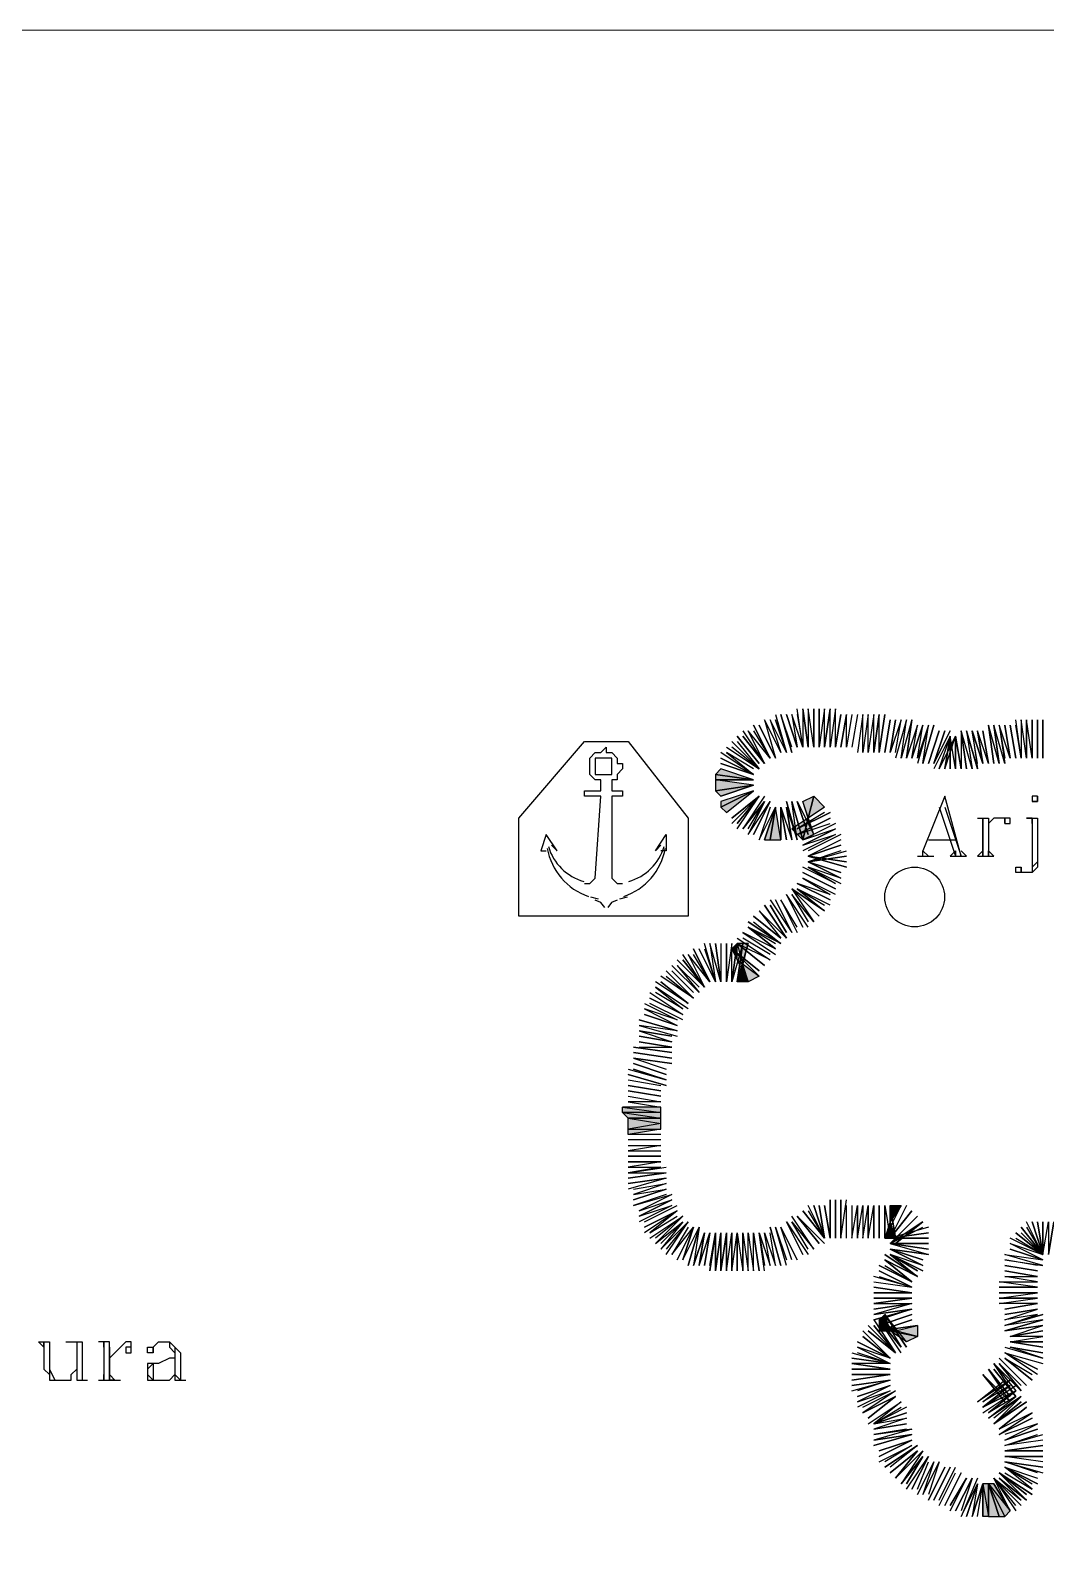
# Model space of a CAD drawing. Header units: millimetres. Extents: x 658 to 813, y 806 to 883.
# Drawn here: x 788.118 to 788.683, y 866.78 to 867.623 of the extents above; entities that cross this region are included whole.
import ezdxf

# ---------------------------------------------------------------- set-up
doc = ezdxf.new("R2010")
doc.units = ezdxf.units.MM
doc.header["$LTSCALE"] = 0.1
doc.linetypes.add('atContinuous2', pattern=[0])
doc.layers.add('arsir', color=14, linetype='Continuous', lineweight=0)
for name, color, linetype in [('pantai1', 7, 'Continuous'), ('SYMBOL', 7, 'Continuous'), ('TEXT', 8, 'Continuous'), ('zat_Mask_solid', 7, 'Continuous')]:
    doc.layers.add(name, color=color, linetype=linetype)

msp = doc.modelspace()

# ---------------------------------------------------------------- hatches: boundary and pattern name
at = {"layer": 'pantai1'}
for points in [[(788.50249, 867.21178), (788.49945, 867.20874), (788.52073, 867.2057)], [(788.49945, 867.2057), (788.49945, 867.19962), (788.52073, 867.20266)], [(788.49945, 867.19962), (788.50249, 867.19658), (788.52073, 867.20266)], [(788.50249, 867.19354), (788.50249, 867.1905), (788.52073, 867.19962)], [(788.55113, 867.18442), (788.54809, 867.19354), (788.55417, 867.19658)], [(788.55113, 867.18442), (788.55417, 867.19658), (788.56025, 867.1905)], [(788.52681, 867.17226), (788.52985, 867.17226), (788.53289, 867.1905)], [(788.52985, 867.17226), (788.53593, 867.17226), (788.53289, 867.1905)], [(788.55113, 867.18442), (788.54201, 867.17834), (788.54809, 867.17226)], [(788.55113, 867.18442), (788.54809, 867.17226), (788.55417, 867.1753)], [(788.51161, 867.10538), (788.51161, 867.1145), (788.50857, 867.11146)], [(788.51465, 867.10234), (788.51769, 867.1145), (788.51161, 867.1145)], [(788.51161, 867.10538), (788.52377, 867.09626), (788.51769, 867.09322)], [(788.59673, 866.95946), (788.59673, 866.96858), (788.59977, 866.96858)], [(788.59673, 866.95946), (788.59369, 866.95034), (788.59673, 866.95034)], [(788.59673, 866.95946), (788.59673, 866.95034), (788.59977, 866.95034)], [(788.59673, 866.89866), (788.59369, 866.90778), (788.59065, 866.90474)], [(788.59977, 866.89866), (788.59065, 866.90474), (788.59065, 866.89866)], [(788.59673, 866.89866), (788.61193, 866.89562), (788.60585, 866.89258)], [(788.59977, 866.89866), (788.61193, 866.9017), (788.61193, 866.89562)], [(788.65145, 866.79529), (788.65753, 866.79529), (788.65145, 866.81353)]]:
    msp.add_hatch(color=7, dxfattribs=at).paths.add_polyline_path(points)
h = msp.add_hatch(color=7, dxfattribs=at)
h.paths.add_polyline_path([(788.46905, 867.0233), (788.44777, 867.0233), (788.46905, 867.02026)], flags=17)
h.paths.add_polyline_path([(788.44777, 867.0233), (788.46905, 867.02026), (788.44777, 867.02026)], flags=17)
h = msp.add_hatch(color=7, dxfattribs=at)
h.paths.add_polyline_path([(788.46905, 867.02026), (788.44777, 867.02026), (788.46905, 867.01722)], flags=17)
h.paths.add_polyline_path([(788.44777, 867.02026), (788.46905, 867.01722), (788.45081, 867.01722)], flags=17)
h = msp.add_hatch(color=7, dxfattribs=at)
h.paths.add_polyline_path([(788.46905, 867.01722), (788.45081, 867.01722), (788.46905, 867.01418)], flags=17)
h.paths.add_polyline_path([(788.45081, 867.01722), (788.46905, 867.01418), (788.45081, 867.01114)])
h = msp.add_hatch(color=7, dxfattribs=at)
h.paths.add_polyline_path([(788.46905, 867.01418), (788.45081, 867.01114), (788.46905, 867.01114)])
h.paths.add_polyline_path([(788.45081, 867.01114), (788.46905, 867.01114), (788.45081, 867.0081)])
h = msp.add_hatch(color=7, dxfattribs=at)
h.paths.add_polyline_path([(788.64841, 866.79529), (788.64841, 866.81353), (788.65145, 866.79529)], flags=16)
h.paths.add_polyline_path([(788.64841, 866.81353), (788.65145, 866.79529), (788.65145, 866.81353)])
h = msp.add_hatch(color=7, dxfattribs=at)
h.paths.add_polyline_path([(788.66057, 866.79529), (788.65145, 866.81353), (788.66361, 866.79833)])
h.paths.add_polyline_path([(788.65145, 866.81353), (788.66361, 866.79833), (788.65449, 866.81353)], flags=17)
at = {"layer": 'zat_Mask_solid'}
for points in [[(788.49945, 867.20874), (788.49945, 867.2057), (788.52073, 867.2057)], [(788.50249, 867.1905), (788.50553, 867.18746), (788.52073, 867.19962)], [(788.51465, 867.10234), (788.51769, 867.09322), (788.51161, 867.09322)], [(788.59673, 866.95946), (788.59977, 866.96858), (788.60281, 866.96858)], [(788.65753, 866.79529), (788.66057, 866.79529), (788.65145, 866.81353)]]:
    msp.add_hatch(color=7, dxfattribs=at).paths.add_polyline_path(points)

# ---------------------------------------------------------------- linework, layer by layer
at = {"layer": 'arsir', "color": 7}
msp.add_lwpolyline([(783.02818, 861.68742), (790.16922, 861.68742), (790.16922, 867.62334), (783.02818, 867.62334)], close=True, dxfattribs=at)
at = {"layer": 'pantai1', "color": 7, "linetype": 'atContinuous2'}
for p, q in [((788.46905, 867.0233), (788.44777, 867.0233)), ((788.44777, 867.0233), (788.46905, 867.02026)), ((788.44777, 867.0233), (788.46905, 867.02026)), ((788.44777, 867.02026), (788.44777, 867.0233)), ((788.46905, 867.02026), (788.46905, 867.0233)), ((788.46905, 867.02026), (788.44777, 867.02026)), ((788.46905, 867.02026), (788.44777, 867.02026)), ((788.44777, 867.02026), (788.46905, 867.01722)), ((788.44777, 867.02026), (788.46905, 867.01722)), ((788.45081, 867.01722), (788.44777, 867.02026)), ((788.46905, 867.01722), (788.45081, 867.01722)), ((788.46905, 867.01722), (788.45081, 867.01722)), ((788.45081, 867.01722), (788.46905, 867.01418)), ((788.45081, 867.01722), (788.46905, 867.01418)), ((788.45081, 867.01114), (788.45081, 867.01722)), ((788.46905, 867.01722), (788.46905, 867.02026)), ((788.46905, 867.01418), (788.46905, 867.01722)), ((788.46905, 867.01418), (788.45081, 867.01114)), ((788.46905, 867.01418), (788.45081, 867.01114)), ((788.45081, 867.01114), (788.46905, 867.01114)), ((788.45081, 867.01114), (788.46905, 867.01114)), ((788.46905, 867.01114), (788.45081, 867.0081)), ((788.45081, 867.0081), (788.45081, 867.01114)), ((788.46905, 867.01114), (788.46905, 867.01418)), ((788.64841, 866.79529), (788.64841, 866.81353)), ((788.64841, 866.81353), (788.65145, 866.79529)), ((788.64841, 866.81353), (788.65145, 866.79529)), ((788.65145, 866.81353), (788.64841, 866.81353)), ((788.65145, 866.79529), (788.65145, 866.81353)), ((788.66057, 866.79529), (788.65145, 866.81353)), ((788.65145, 866.81353), (788.66361, 866.79833)), ((788.65145, 866.81353), (788.66361, 866.79833)), ((788.65449, 866.81353), (788.65145, 866.81353)), ((788.66361, 866.79833), (788.65449, 866.81353)), ((788.65145, 866.79529), (788.64841, 866.79529)), ((788.66361, 866.79833), (788.66057, 866.79529))]:
    msp.add_line(p, q, dxfattribs=at)
at = {"layer": 'pantai1', "color": 7}
for points in [[(788.53289, 867.24218), (788.53897, 867.2209), (788.53289, 867.23914), (788.53897, 867.2209), (788.52985, 867.23914), (788.53593, 867.2209), (788.52681, 867.23914), (788.53593, 867.2209)], [(788.54201, 867.22394), (788.53593, 867.24218), (788.54201, 867.2209), (788.53593, 867.24218)], [(788.54505, 867.24218), (788.54809, 867.22394), (788.54201, 867.24218), (788.54505, 867.22394), (788.53897, 867.24218), (788.54505, 867.22394), (788.53897, 867.24218)], [(788.54809, 867.24522), (788.54809, 867.22394), (788.54505, 867.24522)], [(788.55417, 867.22394), (788.55113, 867.24522), (788.55113, 867.22394), (788.54809, 867.24522), (788.55113, 867.22394)], [(788.55417, 867.24522), (788.55417, 867.22394), (788.55417, 867.24522)], [(788.56025, 867.22394), (788.56025, 867.24522), (788.55721, 867.22394), (788.55721, 867.24522), (788.55721, 867.22394)], [(788.56633, 867.22394), (788.56937, 867.24218), (788.56633, 867.22394), (788.56633, 867.24522), (788.56329, 867.22394), (788.56329, 867.24522), (788.56025, 867.22394), (788.56329, 867.24522)], [(788.57545, 867.24218), (788.57241, 867.22394), (788.57241, 867.24218), (788.56937, 867.22394), (788.57241, 867.24218)], [(788.57849, 867.24218), (788.57545, 867.22394)], [(788.58761, 867.2209), (788.58761, 867.24218), (788.58457, 867.2209), (788.58457, 867.24218), (788.58153, 867.2209), (788.58153, 867.24218), (788.57849, 867.2209)], [(788.59065, 867.2209), (788.59369, 867.24218), (788.59065, 867.2209), (788.59065, 867.24218), (788.58761, 867.2209), (788.59065, 867.24218)], [(788.52073, 867.2361), (788.52985, 867.21786), (788.52073, 867.2361)], [(788.52681, 867.23914), (788.53289, 867.21786), (788.52377, 867.2361), (788.53289, 867.21786), (788.52377, 867.2361)], [(788.59369, 867.2209), (788.59673, 867.23914), (788.59369, 867.2209)], [(788.59977, 867.2209), (788.60281, 867.23914), (788.59673, 867.2209), (788.59977, 867.23914), (788.59673, 867.2209)], [(788.60889, 867.23914), (788.60281, 867.21786), (788.60585, 867.23914), (788.59977, 867.21786)], [(788.60889, 867.21786), (788.61193, 867.2361), (788.60585, 867.21786), (788.60889, 867.23914), (788.60585, 867.21786)], [(788.61801, 867.2361), (788.61193, 867.21786), (788.61497, 867.2361), (788.60889, 867.21786), (788.61497, 867.2361)], [(788.62105, 867.2361), (788.61497, 867.21482), (788.62105, 867.2361), (788.61497, 867.21482), (788.61801, 867.2361), (788.61193, 867.21482)], [(788.65753, 867.21482), (788.65145, 867.2361), (788.65449, 867.21482), (788.65145, 867.2361)], [(788.65753, 867.2361), (788.66057, 867.21482), (788.65449, 867.2361), (788.65753, 867.21482), (788.65449, 867.2361)], [(788.66361, 867.21786), (788.65753, 867.2361), (788.66057, 867.21786)], [(788.66057, 867.2361), (788.66361, 867.21786), (788.66057, 867.2361)], [(788.66665, 867.21786), (788.66361, 867.2361), (788.66665, 867.21786), (788.66361, 867.2361)], [(788.67273, 867.21786), (788.66969, 867.23914), (788.66969, 867.21786), (788.66665, 867.23914)], [(788.66969, 867.21786), (788.66665, 867.2361), (788.66969, 867.21786)], [(788.67577, 867.21786), (788.67577, 867.23914), (788.67577, 867.21786), (788.67273, 867.23914), (788.67273, 867.21786), (788.67273, 867.23914)], [(788.67881, 867.21786), (788.67881, 867.23914), (788.67881, 867.21786), (788.67881, 867.23914)], [(788.68185, 867.23914), (788.68185, 867.21786), (788.68185, 867.23914)], [(788.51161, 867.22698), (788.52377, 867.21178), (788.50857, 867.22698), (788.52377, 867.21178), (788.50857, 867.22394)], [(788.52377, 867.21482), (788.51161, 867.23002), (788.52377, 867.21482)], [(788.51465, 867.23306), (788.52681, 867.21482), (788.51465, 867.23002), (788.52681, 867.21482)], [(788.52073, 867.23306), (788.52985, 867.21786), (788.51769, 867.23306), (788.52681, 867.21482), (788.51769, 867.23306)], [(788.62409, 867.23306), (788.61801, 867.21482), (788.62409, 867.23306), (788.61801, 867.21482), (788.62409, 867.23306), (788.61801, 867.21482)], [(788.62105, 867.21482), (788.63017, 867.23306), (788.62105, 867.21482), (788.63017, 867.23306)], [(788.62713, 867.23306), (788.62105, 867.21482), (788.62713, 867.23306), (788.62105, 867.21482), (788.62713, 867.23306)], [(788.63321, 867.21178), (788.63321, 867.23002), (788.63321, 867.21178), (788.63017, 867.23002), (788.63017, 867.21178), (788.63017, 867.23002), (788.62713, 867.21178), (788.63017, 867.23002), (788.62713, 867.21178), (788.63321, 867.23002), (788.62409, 867.21178), (788.63321, 867.23002), (788.62409, 867.21178), (788.63321, 867.23002), (788.62409, 867.21178), (788.63017, 867.23002), (788.62105, 867.21178)], [(788.63625, 867.23306), (788.63625, 867.21178), (788.63321, 867.23002), (788.63625, 867.21178)], [(788.63929, 867.23306), (788.64233, 867.21178), (788.63625, 867.23306), (788.63929, 867.21178), (788.63625, 867.23306), (788.63929, 867.21178)], [(788.64537, 867.21482), (788.64233, 867.23306), (788.64537, 867.21178), (788.63929, 867.23306), (788.64537, 867.21178)], [(788.64841, 867.21482), (788.64233, 867.23306), (788.64841, 867.21482)], [(788.65145, 867.21482), (788.64841, 867.23306), (788.65145, 867.21482), (788.64537, 867.23306), (788.64841, 867.21482), (788.64537, 867.23306)], [(788.52073, 867.21178), (788.50553, 867.2209), (788.52073, 867.20874), (788.50249, 867.2209)], [(788.50249, 867.21786), (788.52073, 867.20874), (788.50249, 867.21786)], [(788.50553, 867.22394), (788.52377, 867.21178)], [(788.50249, 867.21178), (788.49945, 867.20874), (788.52073, 867.2057), (788.50249, 867.21178)], [(788.52073, 867.2057), (788.49945, 867.20874)], [(788.49945, 867.20874), (788.49945, 867.2057), (788.52073, 867.2057), (788.49945, 867.20874)], [(788.50249, 867.21482), (788.52073, 867.20874), (788.50249, 867.21482)], [(788.52073, 867.2057), (788.49945, 867.2057)], [(788.49945, 867.2057), (788.49945, 867.19962), (788.52073, 867.20266), (788.49945, 867.2057)], [(788.49945, 867.19962), (788.52073, 867.20266)], [(788.49945, 867.19962), (788.50249, 867.19658), (788.52073, 867.20266), (788.49945, 867.19962)], [(788.52073, 867.20266), (788.50249, 867.19658)], [(788.50249, 867.19354), (788.50249, 867.1905), (788.52073, 867.19962), (788.50249, 867.19354)], [(788.50249, 867.1905), (788.52073, 867.19962)], [(788.50249, 867.1905), (788.50553, 867.18746), (788.52073, 867.19962), (788.50249, 867.1905)], [(788.50553, 867.18746), (788.52073, 867.19962)], [(788.52377, 867.19658), (788.50857, 867.18442), (788.52377, 867.19658), (788.50857, 867.18138)], [(788.51161, 867.18138), (788.52377, 867.19658), (788.51161, 867.18138)], [(788.51161, 867.17834), (788.52377, 867.19658)], [(788.52681, 867.19658), (788.51465, 867.17834), (788.52681, 867.19354), (788.51465, 867.17834)], [(788.51769, 867.17834), (788.52681, 867.19354), (788.51769, 867.1753), (788.52985, 867.19354), (788.52073, 867.1753), (788.52985, 867.19354), (788.52073, 867.1753), (788.52985, 867.19354)], [(788.53897, 867.1905), (788.54505, 867.17226), (788.53897, 867.19354), (788.54505, 867.17226), (788.54201, 867.19354), (788.54809, 867.17226), (788.54201, 867.19354), (788.54809, 867.17226)], [(788.55113, 867.1753), (788.54505, 867.19354), (788.55113, 867.1753), (788.54505, 867.19354), (788.55417, 867.1753), (788.54809, 867.19354)], [(788.55113, 867.18442), (788.54809, 867.19354), (788.55417, 867.19658), (788.55113, 867.18442)], [(788.55113, 867.18442), (788.55417, 867.19658), (788.56025, 867.1905), (788.55113, 867.18442)], [(788.52985, 867.1905), (788.52377, 867.17226), (788.53289, 867.1905), (788.52681, 867.17226), (788.53289, 867.1905)], [(788.52681, 867.17226), (788.52985, 867.17226), (788.53289, 867.1905), (788.52681, 867.17226)], [(788.53289, 867.1905), (788.52985, 867.17226)], [(788.52985, 867.17226), (788.53593, 867.17226), (788.53289, 867.1905), (788.52985, 867.17226)], [(788.53593, 867.1905), (788.53593, 867.17226), (788.53593, 867.1905), (788.53897, 867.17226), (788.53593, 867.1905), (788.53897, 867.17226)], [(788.53593, 867.1905), (788.54201, 867.17226), (788.53897, 867.1905), (788.54201, 867.17226)], [(788.55113, 867.18442), (788.54201, 867.17834), (788.54809, 867.17226), (788.55113, 867.18442)], [(788.56025, 867.18746), (788.54505, 867.17834), (788.56329, 867.18746), (788.54505, 867.17834)], [(788.54505, 867.1753), (788.56329, 867.18442), (788.54505, 867.1753), (788.56329, 867.18138)], [(788.55113, 867.18442), (788.54809, 867.17226), (788.55417, 867.1753), (788.55113, 867.18442)], [(788.56633, 867.18138), (788.54809, 867.17226), (788.56633, 867.17834), (788.54809, 867.16922), (788.56633, 867.17834), (788.54809, 867.16922), (788.56633, 867.1753), (788.54809, 867.16618)], [(788.56937, 867.1753), (788.55113, 867.16618)], [(788.56937, 867.17226), (788.55113, 867.16314), (788.56937, 867.16922), (788.55113, 867.16314)], [(788.56937, 867.16618), (788.55113, 867.1601), (788.57241, 867.16618)], [(788.57241, 867.16314), (788.55113, 867.1601), (788.57241, 867.16314), (788.55113, 867.1601)], [(788.55113, 867.16314), (788.57241, 867.1601), (788.55113, 867.16314), (788.57241, 867.15706), (788.55113, 867.16314), (788.57241, 867.15706)], [(788.55113, 867.1601), (788.56937, 867.15402), (788.55113, 867.1601), (788.56937, 867.15098), (788.55113, 867.1601)], [(788.56633, 867.14186), (788.54809, 867.15098), (788.56329, 867.14186), (788.54505, 867.14794), (788.56329, 867.13882), (788.54505, 867.14794)], [(788.55113, 867.15706), (788.56633, 867.14794), (788.54809, 867.15706)], [(788.56633, 867.1449), (788.54809, 867.15402), (788.56633, 867.1449), (788.54809, 867.15402)], [(788.56937, 867.15098), (788.55113, 867.15706), (788.56937, 867.14794)], [(788.55113, 867.12362), (788.53897, 867.14186), (788.54809, 867.12362), (788.53897, 867.14186)], [(788.54505, 867.1449), (788.56025, 867.13274), (788.54201, 867.1449), (788.56025, 867.13274)], [(788.55721, 867.1297), (788.54201, 867.1449), (788.55721, 867.1297), (788.54201, 867.1449), (788.55721, 867.1297)], [(788.54201, 867.1449), (788.55417, 867.12666), (788.54201, 867.14186), (788.55113, 867.12666)], [(788.56329, 867.13578), (788.54505, 867.1449), (788.56025, 867.13578)], [(788.52377, 867.13274), (788.53593, 867.11754), (788.52073, 867.1297), (788.53593, 867.11754)], [(788.53897, 867.11754), (788.52681, 867.13578), (788.53897, 867.11754), (788.52377, 867.13274), (788.53897, 867.11754)], [(788.52985, 867.13882), (788.54201, 867.12058)], [(788.52985, 867.13578), (788.53897, 867.12058), (788.52985, 867.13578)], [(788.53289, 867.13882), (788.54201, 867.12058), (788.53289, 867.13882), (788.54201, 867.12058), (788.53289, 867.13882)], [(788.54505, 867.12362), (788.53593, 867.13882), (788.54505, 867.12058)], [(788.52073, 867.12666), (788.53593, 867.1145), (788.51769, 867.12666), (788.53593, 867.1145), (788.51769, 867.12362), (788.53289, 867.1145)], [(788.51161, 867.11754), (788.52985, 867.10538), (788.51161, 867.1145), (788.52681, 867.10234), (788.51161, 867.1145)], [(788.53289, 867.11146), (788.51465, 867.12058), (788.53289, 867.10842)], [(788.52985, 867.10842), (788.51465, 867.11754)], [(788.51769, 867.12362), (788.53289, 867.11146), (788.51769, 867.12362)], [(788.49641, 867.09322), (788.48425, 867.10842), (788.49337, 867.09018), (788.48121, 867.10842)], [(788.49641, 867.09322), (788.48729, 867.11146), (788.49641, 867.09322), (788.48729, 867.10842)], [(788.49337, 867.11146), (788.49945, 867.09322), (788.49033, 867.11146)], [(788.50249, 867.1145), (788.50249, 867.09322), (788.49945, 867.1145), (788.50249, 867.09322), (788.49641, 867.1145), (788.49945, 867.09322), (788.49337, 867.1145)], [(788.50857, 867.09322), (788.50857, 867.1145), (788.50553, 867.09322), (788.50553, 867.1145), (788.50553, 867.09322), (788.50553, 867.1145)], [(788.51161, 867.10538), (788.51161, 867.1145), (788.50857, 867.11146), (788.51161, 867.10538)], [(788.51465, 867.1145), (788.50857, 867.09322), (788.51161, 867.1145), (788.50857, 867.09322), (788.51161, 867.1145)], [(788.52377, 867.0993), (788.50857, 867.11146), (788.52377, 867.0993)], [(788.52377, 867.09626), (788.50857, 867.11146)], [(788.51465, 867.10234), (788.51769, 867.1145), (788.51161, 867.1145), (788.51465, 867.10234)], [(788.51161, 867.09322), (788.51769, 867.1145), (788.51161, 867.09322), (788.51465, 867.1145), (788.51161, 867.09322)], [(788.47209, 867.0993), (788.48729, 867.0841), (788.47209, 867.0993)], [(788.49033, 867.09018), (788.47817, 867.10234), (788.49033, 867.08714), (788.47513, 867.10234), (788.49033, 867.08714)], [(788.48729, 867.08714), (788.47513, 867.0993)], [(788.49337, 867.09018), (788.48121, 867.10538), (788.49337, 867.09018), (788.47817, 867.10538)], [(788.51161, 867.10538), (788.52377, 867.09626), (788.51769, 867.09322), (788.51161, 867.10538)], [(788.51465, 867.10234), (788.51769, 867.09322), (788.51161, 867.09322), (788.51465, 867.10234)], [(788.48425, 867.08106), (788.46905, 867.09322), (788.48425, 867.08106), (788.46601, 867.09322)], [(788.47209, 867.09626), (788.48729, 867.0841), (788.46905, 867.09626)], [(788.46297, 867.08714), (788.48121, 867.07498), (788.46297, 867.0841), (788.48121, 867.07498)], [(788.48425, 867.07802), (788.46601, 867.09018), (788.48121, 867.07802), (788.46601, 867.08714)], [(788.45993, 867.08106), (788.47817, 867.07194), (788.45993, 867.07802), (788.47817, 867.0689), (788.45993, 867.07498), (788.47817, 867.0689)], [(788.48121, 867.07194), (788.46297, 867.08106)], [(788.45689, 867.07194), (788.47817, 867.06586), (788.45689, 867.07194)], [(788.47817, 867.06586), (788.45689, 867.0689), (788.47817, 867.06282)], [(788.47513, 867.06282), (788.45689, 867.06586), (788.47513, 867.06282)], [(788.45689, 867.06586), (788.47513, 867.05978), (788.45689, 867.06282), (788.47513, 867.05978)], [(788.45385, 867.05674), (788.47513, 867.0537), (788.45385, 867.05674)], [(788.45689, 867.05978), (788.47513, 867.05674), (788.45689, 867.05978)], [(788.45689, 867.05674), (788.47513, 867.05674)], [(788.47513, 867.05066), (788.45385, 867.0537), (788.47513, 867.05066)], [(788.47513, 867.04762), (788.45385, 867.05066), (788.47513, 867.04762)], [(788.45385, 867.05066), (788.47209, 867.04458)], [(788.45081, 867.04458), (788.47209, 867.0385)], [(788.45081, 867.04154), (788.47209, 867.03546), (788.45081, 867.04154)], [(788.45385, 867.04762), (788.47209, 867.04154), (788.45385, 867.04762), (788.47209, 867.04154)], [(788.45385, 867.04458), (788.47209, 867.0385), (788.45385, 867.04458)], [(788.45081, 867.0385), (788.46905, 867.03546)], [(788.46905, 867.03242), (788.45081, 867.03546), (788.46905, 867.03242)], [(788.45081, 867.03242), (788.46905, 867.02938), (788.45081, 867.03242)], [(788.45081, 867.02938), (788.46905, 867.02634), (788.45081, 867.02634), (788.46905, 867.0233), (788.44777, 867.0233)], [(788.46905, 867.02026), (788.44777, 867.02026)], [(788.45081, 867.01722), (788.46905, 867.01722)], [(788.46905, 867.01418), (788.45081, 867.01114)], [(788.46905, 867.0081), (788.45081, 867.0081)], [(788.46905, 867.00506), (788.45081, 867.00506)], [(788.45081, 867.00202), (788.46905, 867.00202), (788.45081, 866.99898), (788.46905, 866.99898)], [(788.46905, 866.99594), (788.45081, 866.99594), (788.46905, 866.99594), (788.45081, 866.99594)], [(788.46905, 866.9929), (788.45081, 866.9929), (788.46905, 866.9929), (788.45081, 866.98986), (788.46905, 866.98986), (788.45081, 866.98682), (788.47209, 866.98986)], [(788.45081, 866.98682), (788.47209, 866.98682), (788.45081, 866.98378), (788.47209, 866.98682)], [(788.47209, 866.98378), (788.45081, 866.98074), (788.47209, 866.98378), (788.45081, 866.9777)], [(788.45385, 866.9777), (788.47209, 866.98074), (788.45385, 866.97466), (788.47209, 866.9777), (788.45385, 866.97162), (788.47209, 866.9777)], [(788.47209, 866.97466), (788.45385, 866.96858), (788.47513, 866.97466), (788.45689, 866.96554), (788.47513, 866.97162), (788.45689, 866.9625), (788.47513, 866.97162)], [(788.45689, 866.9625), (788.47513, 866.96858), (788.45689, 866.95946)], [(788.45993, 866.95946), (788.47817, 866.96858)], [(788.47817, 866.96554), (788.45993, 866.95642), (788.47817, 866.96554), (788.45993, 866.95338)], [(788.47817, 866.96554), (788.46297, 866.95338), (788.47817, 866.9625)], [(788.54809, 866.96554), (788.56025, 866.95034), (788.54809, 866.96554)], [(788.55113, 866.96554), (788.56025, 866.95034), (788.55113, 866.96858)], [(788.56025, 866.95034), (788.55417, 866.96858), (788.56025, 866.95034), (788.55721, 866.96858), (788.56025, 866.95034)], [(788.56329, 866.95034), (788.56025, 866.96858), (788.56329, 866.95034), (788.56329, 866.97162), (788.56329, 866.95034)], [(788.56633, 866.95034), (788.56633, 866.97162), (788.56633, 866.95034)], [(788.56937, 866.95034), (788.56937, 866.97162), (788.56937, 866.95034), (788.57241, 866.97162)], [(788.57241, 866.95034), (788.57241, 866.96858)], [(788.57545, 866.96858), (788.57545, 866.95034), (788.57849, 866.96858), (788.57849, 866.95034), (788.57849, 866.96858)], [(788.57849, 866.95034), (788.58153, 866.96858), (788.58153, 866.95034), (788.58457, 866.96858), (788.58457, 866.95034), (788.58457, 866.96858)], [(788.58457, 866.95034), (788.58761, 866.96858), (788.58761, 866.95034), (788.58761, 866.96858)], [(788.59065, 866.95034), (788.59065, 866.96858), (788.59065, 866.95034), (788.59065, 866.96858)], [(788.59369, 866.96858), (788.59369, 866.95034), (788.59369, 866.96858), (788.59673, 866.95034), (788.59673, 866.96858), (788.59977, 866.95034), (788.59673, 866.96858)], [(788.59369, 866.95034), (788.60281, 866.96858)], [(788.59673, 866.95946), (788.59673, 866.96858), (788.59977, 866.96858), (788.59673, 866.95946)], [(788.59673, 866.95946), (788.59977, 866.96858), (788.60281, 866.96858), (788.59673, 866.95946)], [(788.60585, 866.96858), (788.59673, 866.95034), (788.60889, 866.96554), (788.59673, 866.95034)], [(788.46297, 866.95034), (788.48121, 866.9625), (788.46601, 866.95034)], [(788.48121, 866.9625), (788.46601, 866.9473), (788.48121, 866.95946), (788.46905, 866.9473)], [(788.48121, 866.95946), (788.46905, 866.94426), (788.48425, 866.95946), (788.47209, 866.94426)], [(788.47209, 866.94122), (788.48425, 866.95946)], [(788.48425, 866.95642), (788.47513, 866.94122), (788.48729, 866.95642), (788.47817, 866.93818), (788.48729, 866.95642), (788.48121, 866.93818), (788.48729, 866.95642)], [(788.48121, 866.93818), (788.49033, 866.95642), (788.48425, 866.93514), (788.49033, 866.95642), (788.48729, 866.93514), (788.49337, 866.95338), (788.48729, 866.93514)], [(788.52985, 866.95642), (788.53593, 866.93514), (788.52985, 866.95642)], [(788.53897, 866.93514), (788.53289, 866.95642), (788.53897, 866.93818)], [(788.54201, 866.93818), (788.53593, 866.95642), (788.54505, 866.93818), (788.53593, 866.95642)], [(788.54809, 866.94122), (788.53897, 866.95946), (788.54809, 866.94122)], [(788.53897, 866.95946), (788.55113, 866.94122)], [(788.55113, 866.94426), (788.54201, 866.95946), (788.55417, 866.94426), (788.54201, 866.9625)], [(788.54505, 866.9625), (788.55721, 866.9473), (788.54505, 866.9625), (788.55721, 866.9473)], [(788.54505, 866.9625), (788.56025, 866.9473)], [(788.59673, 866.95946), (788.59369, 866.95034), (788.59673, 866.95034), (788.59673, 866.95946)], [(788.61193, 866.9625), (788.59673, 866.9473), (788.61193, 866.9625)], [(788.61497, 866.95946), (788.59673, 866.9473), (788.61497, 866.95642)], [(788.59673, 866.95946), (788.59673, 866.95034), (788.59977, 866.95034), (788.59673, 866.95946)], [(788.61801, 866.95642), (788.59673, 866.95034), (788.61801, 866.95338), (788.59673, 866.95034), (788.61801, 866.95034), (788.59673, 866.95034)], [(788.61497, 866.95946), (788.59977, 866.9473), (788.61497, 866.95946)], [(788.66969, 866.95338), (788.68185, 866.94122), (788.66969, 866.95642), (788.68185, 866.94122), (788.66969, 866.95642)], [(788.67273, 866.95642), (788.68185, 866.94122), (788.67273, 866.95946)], [(788.68185, 866.94122), (788.67577, 866.95946), (788.68185, 866.94122), (788.67577, 866.95946)], [(788.68185, 866.94122), (788.67881, 866.95946), (788.68185, 866.94122), (788.68185, 866.95946), (788.68185, 866.94122), (788.68489, 866.95946), (788.68489, 866.94122), (788.68793, 866.95946), (788.68489, 866.94122)], [(788.49033, 866.93514), (788.49337, 866.95338), (788.49033, 866.93514), (788.49337, 866.95338)], [(788.49033, 866.93514), (788.49641, 866.95338), (788.49337, 866.93514), (788.49641, 866.95338), (788.49337, 866.93514), (788.49641, 866.95338)], [(788.49945, 866.95338), (788.49641, 866.93514), (788.49945, 866.95338), (788.49641, 866.9321), (788.49945, 866.95338), (788.49945, 866.9321), (788.49945, 866.95338)], [(788.49945, 866.9321), (788.50249, 866.95338), (788.49945, 866.9321)], [(788.50249, 866.9321), (788.50249, 866.95338), (788.50249, 866.9321), (788.50553, 866.95338), (788.50249, 866.9321)], [(788.50553, 866.95338), (788.50553, 866.9321), (788.50553, 866.95338), (788.50553, 866.9321), (788.50857, 866.95338), (788.50857, 866.9321), (788.50857, 866.95338)], [(788.50857, 866.9321), (788.51161, 866.95338), (788.51161, 866.9321), (788.51161, 866.95338), (788.51465, 866.9321), (788.51465, 866.95338), (788.51465, 866.9321)], [(788.51465, 866.95338), (788.51769, 866.9321), (788.51769, 866.95338), (788.52073, 866.9321), (788.52073, 866.95338), (788.52377, 866.9321), (788.52073, 866.95338)], [(788.52681, 866.9321), (788.52377, 866.95338), (788.52681, 866.93514)], [(788.52377, 866.95338), (788.52985, 866.93514), (788.52681, 866.95338), (788.53289, 866.93514), (788.52985, 866.95338)], [(788.59673, 866.9473), (788.61801, 866.9473), (788.59673, 866.9473), (788.61801, 866.94426), (788.59673, 866.9473), (788.61801, 866.94122), (788.59673, 866.94426), (788.61801, 866.94122)], [(788.67881, 866.93514), (788.66057, 866.93818), (788.68185, 866.93514), (788.66057, 866.94122), (788.68185, 866.93818), (788.66361, 866.94426), (788.68185, 866.93818), (788.66361, 866.9473), (788.68185, 866.94122), (788.66361, 866.95034)], [(788.66665, 866.95034), (788.68185, 866.94122), (788.66665, 866.95338), (788.68185, 866.94122), (788.66665, 866.95338)], [(788.61497, 866.93514), (788.59673, 866.94426), (788.61497, 866.93514), (788.59673, 866.94122), (788.61497, 866.9321), (788.59673, 866.94122), (788.61193, 866.9321), (788.59673, 866.94122), (788.61193, 866.92906), (788.59369, 866.94122), (788.61193, 866.92906), (788.59369, 866.93818), (788.61193, 866.92906)], [(788.61497, 866.93818), (788.59673, 866.94426), (788.61497, 866.93818)], [(788.59369, 866.93514), (788.60889, 866.92602), (788.59065, 866.93514), (788.60889, 866.92602)], [(788.59065, 866.9321), (788.60889, 866.92298), (788.59065, 866.9321)], [(788.59369, 866.93818), (788.60889, 866.92602), (788.59369, 866.93818)], [(788.67881, 866.92298), (788.65753, 866.92298), (788.67881, 866.92298), (788.65753, 866.92602), (788.67881, 866.92602), (788.66057, 866.92906), (788.67881, 866.92906), (788.66057, 866.9321), (788.67881, 866.92906)], [(788.66057, 866.93514), (788.67881, 866.9321), (788.66057, 866.93514)], [(788.59065, 866.92906), (788.60889, 866.92298), (788.58761, 866.92906)], [(788.58761, 866.92602), (788.60889, 866.92298)], [(788.60889, 866.91994), (788.58761, 866.92298), (788.60889, 866.91994), (788.58761, 866.91994), (788.60889, 866.91994)], [(788.60889, 866.9169), (788.58761, 866.9169), (788.60889, 866.9169), (788.58761, 866.91386), (788.60889, 866.9169)], [(788.58761, 866.91386), (788.60889, 866.91386), (788.58761, 866.91082), (788.60889, 866.91386), (788.58761, 866.90778), (788.60889, 866.91082), (788.58761, 866.90778)], [(788.65753, 866.9169), (788.67881, 866.91994), (788.65753, 866.91994), (788.67881, 866.91994)], [(788.67881, 866.91386), (788.66057, 866.91082), (788.67881, 866.91386), (788.65753, 866.91386), (788.67881, 866.9169), (788.65753, 866.9169), (788.67881, 866.9169)], [(788.60889, 866.91082), (788.58761, 866.90474), (788.60889, 866.91082), (788.59065, 866.90474)], [(788.60889, 866.90778), (788.59065, 866.9017), (788.60889, 866.90778), (788.59065, 866.9017), (788.60889, 866.90778), (788.59065, 866.9017)], [(788.59673, 866.89866), (788.59369, 866.90778), (788.59065, 866.90474), (788.59673, 866.89866)], [(788.60585, 866.89258), (788.59369, 866.90778), (788.60585, 866.88954), (788.59369, 866.90778)], [(788.68185, 866.90474), (788.66057, 866.89866), (788.68185, 866.90474), (788.66057, 866.9017), (788.68185, 866.90778), (788.66057, 866.9017), (788.67881, 866.90778), (788.66057, 866.90474), (788.67881, 866.91082), (788.66057, 866.90778), (788.67881, 866.91082)], [(788.58153, 866.89866), (788.59673, 866.88346), (788.58153, 866.89562), (788.59673, 866.88346), (788.57849, 866.89258), (788.59673, 866.88346), (788.57849, 866.88954), (788.59673, 866.88042), (788.57849, 866.8865)], [(788.58457, 866.9017), (788.59977, 866.8865), (788.58457, 866.89866), (788.59977, 866.8865)], [(788.58761, 866.90474), (788.59977, 866.8865), (788.58761, 866.9017), (788.59977, 866.8865), (788.58761, 866.9017)], [(788.60889, 866.90474), (788.59065, 866.89866), (788.60889, 866.90474), (788.59065, 866.89866), (788.61193, 866.9017), (788.59065, 866.89866), (788.61193, 866.9017)], [(788.59977, 866.89866), (788.59065, 866.90474), (788.59065, 866.89866), (788.59977, 866.89866)], [(788.59369, 866.90474), (788.60281, 866.88954), (788.59065, 866.90474), (788.60281, 866.88954), (788.59065, 866.90474), (788.60281, 866.88954)], [(788.60281, 866.8865), (788.59065, 866.90474)], [(788.59673, 866.89866), (788.61193, 866.89562), (788.60585, 866.89258), (788.59673, 866.89866)], [(788.59977, 866.89866), (788.61193, 866.9017), (788.61193, 866.89562), (788.59977, 866.89866)], [(788.66361, 866.89258), (788.68185, 866.88954), (788.66361, 866.89258), (788.68185, 866.89258), (788.66361, 866.89258), (788.68185, 866.89562), (788.66361, 866.89562), (788.68185, 866.89866), (788.66361, 866.89562), (788.68185, 866.9017), (788.66057, 866.89866), (788.68185, 866.9017)], [(788.66057, 866.88954), (788.68185, 866.88346), (788.66361, 866.88954), (788.68185, 866.8865), (788.66361, 866.88954)], [(788.57545, 866.8865), (788.59673, 866.88042), (788.57545, 866.88346), (788.59673, 866.88042), (788.57545, 866.88042), (788.59673, 866.87738), (788.57545, 866.88042)], [(788.66665, 866.86217), (788.65449, 866.87738), (788.66665, 866.86217), (788.65449, 866.88042), (788.66665, 866.86521)], [(788.65449, 866.88042), (788.66969, 866.86521), (788.65753, 866.88042), (788.66969, 866.86521)], [(788.65753, 866.88346), (788.67273, 866.86826), (788.65753, 866.88346), (788.67273, 866.86826)], [(788.65753, 866.88042), (788.66969, 866.86826)], [(788.67881, 866.87434), (788.66057, 866.8865), (788.67881, 866.87738), (788.66057, 866.8865), (788.68185, 866.88042)], [(788.66057, 866.88346), (788.67577, 866.8713), (788.66057, 866.88346), (788.67577, 866.87434)], [(788.57545, 866.87738), (788.59673, 866.87738), (788.57545, 866.87738), (788.59673, 866.87738)], [(788.59673, 866.87434), (788.57545, 866.87434), (788.59673, 866.87434), (788.57545, 866.8713), (788.59673, 866.87434), (788.57545, 866.8713)], [(788.57545, 866.86826), (788.59673, 866.8713), (788.57545, 866.86826)], [(788.57545, 866.86521), (788.59673, 866.8713), (788.57849, 866.86521)], [(788.66361, 866.86826), (788.64841, 866.85913), (788.66361, 866.8713), (788.64537, 866.85913), (788.66057, 866.8713)], [(788.64841, 866.87434), (788.66057, 866.85913), (788.64841, 866.87434), (788.66361, 866.85913), (788.65145, 866.87738), (788.66361, 866.86217), (788.65145, 866.87738)], [(788.59673, 866.86826), (788.57849, 866.86217), (788.59673, 866.86826), (788.57849, 866.85913), (788.59673, 866.86521), (788.57849, 866.85609)], [(788.58153, 866.85609), (788.59977, 866.86521), (788.58153, 866.85305), (788.59977, 866.86217), (788.58153, 866.85305)], [(788.64841, 866.85305), (788.66665, 866.86521), (788.64841, 866.85609), (788.66665, 866.86521), (788.64841, 866.85609), (788.66665, 866.86826)], [(788.66361, 866.86826), (788.64841, 866.85609), (788.66361, 866.86826), (788.64841, 866.85609)], [(788.66969, 866.86217), (788.65145, 866.85001), (788.66665, 866.86217), (788.65145, 866.85305), (788.66665, 866.86521), (788.65145, 866.85305)], [(788.59977, 866.86217), (788.58457, 866.85001), (788.59977, 866.86217), (788.58457, 866.85001)], [(788.58457, 866.84697), (788.60281, 866.85913), (788.58761, 866.84697), (788.60281, 866.85609)], [(788.60585, 866.85609), (788.58761, 866.84697), (788.60585, 866.85305), (788.58761, 866.84697), (788.60585, 866.85305)], [(788.65449, 866.84697), (788.67273, 866.85913), (788.65449, 866.84697), (788.66969, 866.85913), (788.65449, 866.84697), (788.66969, 866.86217), (788.65449, 866.85001)], [(788.65753, 866.84089), (788.67577, 866.85001), (788.65753, 866.84089), (788.67577, 866.85305), (788.65753, 866.84393), (788.67273, 866.85609), (788.65753, 866.84393), (788.67273, 866.85609)], [(788.58761, 866.84697), (788.60585, 866.85001), (788.58761, 866.84393), (788.60585, 866.84697), (788.58761, 866.84393)], [(788.67881, 866.84393), (788.66057, 866.83785), (788.67881, 866.84393), (788.66057, 866.83785), (788.67881, 866.84697), (788.66057, 866.84089)], [(788.60585, 866.84393), (788.58761, 866.84089), (788.60585, 866.84393)], [(788.58761, 866.84089), (788.60889, 866.84393), (788.58761, 866.84089)], [(788.60889, 866.84393), (788.58761, 866.83785), (788.60889, 866.84089), (788.58761, 866.83785)], [(788.60889, 866.84089), (788.58761, 866.83481), (788.60889, 866.84089), (788.58761, 866.83481)], [(788.59065, 866.83177), (788.60889, 866.83785), (788.59065, 866.83177), (788.60889, 866.83785), (788.59065, 866.82873), (788.60889, 866.83785)], [(788.68185, 866.83785), (788.66057, 866.83481), (788.68185, 866.84089)], [(788.66057, 866.83481), (788.67881, 866.84089)], [(788.59065, 866.82569), (788.60889, 866.83481), (788.59369, 866.82569)], [(788.59369, 866.82265), (788.61193, 866.83481), (788.59369, 866.82265)], [(788.61193, 866.83481), (788.59673, 866.82265)], [(788.61193, 866.83177), (788.59673, 866.81961), (788.61193, 866.83177), (788.59977, 866.81657), (788.61193, 866.83177)], [(788.59977, 866.81657), (788.61497, 866.83177), (788.60281, 866.81353), (788.61497, 866.82873), (788.60281, 866.81353)], [(788.66057, 866.83177), (788.68185, 866.83177), (788.66057, 866.83177), (788.68185, 866.83481), (788.66057, 866.83177)], [(788.61497, 866.82873), (788.60585, 866.81353), (788.61497, 866.82873)], [(788.60585, 866.81049), (788.61801, 866.82873), (788.60889, 866.81049), (788.61801, 866.82873), (788.60889, 866.81049)], [(788.61193, 866.81049), (788.61801, 866.82569)], [(788.61193, 866.80745), (788.62105, 866.82569), (788.61193, 866.80745), (788.62105, 866.82569), (788.61497, 866.80745), (788.62409, 866.82569), (788.61497, 866.80745), (788.62409, 866.82569), (788.61801, 866.80745)], [(788.62713, 866.82265), (788.61801, 866.80441), (788.62713, 866.82265)], [(788.63017, 866.82265), (788.62105, 866.80441), (788.63017, 866.82265)], [(788.62409, 866.80441), (788.63321, 866.82265)], [(788.68185, 866.82569), (788.66057, 866.82873), (788.68185, 866.82873), (788.66057, 866.82873)], [(788.67881, 866.81961), (788.66057, 866.82569), (788.68185, 866.81961)], [(788.66057, 866.82569), (788.68185, 866.82265), (788.66057, 866.82569)], [(788.66057, 866.81961), (788.67577, 866.81049), (788.66057, 866.82265), (788.67577, 866.81353)], [(788.67881, 866.81353), (788.66057, 866.82265), (788.67881, 866.81353)], [(788.66057, 866.82265), (788.67881, 866.81657)], [(788.62409, 866.80137), (788.63321, 866.81961)], [(788.63625, 866.81961), (788.62713, 866.80137), (788.63625, 866.81961), (788.62713, 866.80137)], [(788.63929, 866.81657), (788.63017, 866.80137), (788.63929, 866.81657), (788.63017, 866.79833), (788.63929, 866.81657)], [(788.64233, 866.81657), (788.63321, 866.79833), (788.64233, 866.81657), (788.63321, 866.79833), (788.64233, 866.81657), (788.63625, 866.79833)], [(788.64537, 866.81657), (788.63625, 866.79529), (788.64537, 866.81353), (788.63929, 866.79529), (788.64537, 866.81353), (788.64233, 866.79529), (788.64841, 866.81353), (788.64233, 866.79529)], [(788.64537, 866.79529), (788.64841, 866.81353), (788.64841, 866.79529), (788.64841, 866.81353)], [(788.65145, 866.79529), (788.65145, 866.81353)], [(788.65145, 866.79529), (788.65753, 866.79529), (788.65145, 866.81353), (788.65145, 866.79529)], [(788.65145, 866.81353), (788.65753, 866.79529)], [(788.65753, 866.79529), (788.66057, 866.79529), (788.65145, 866.81353), (788.65753, 866.79529)], [(788.65145, 866.81353), (788.66057, 866.79529)], [(788.65449, 866.81353), (788.66361, 866.79833), (788.65449, 866.81657), (788.66665, 866.79833)], [(788.66665, 866.80137), (788.65449, 866.81657), (788.66969, 866.80137), (788.65449, 866.81657), (788.66969, 866.80137)], [(788.65449, 866.81657), (788.66969, 866.80441), (788.65753, 866.81657), (788.67273, 866.80441), (788.65753, 866.81657)], [(788.67273, 866.80441), (788.65753, 866.81961), (788.67273, 866.80745), (788.65753, 866.81961), (788.67273, 866.80745)], [(788.65753, 866.81961), (788.67577, 866.80745), (788.65753, 866.81961)]]:
    msp.add_lwpolyline(points, dxfattribs=at)
at = {"layer": 'SYMBOL', "color": 7, "linetype": 'atContinuous2'}
msp.add_circle((788.61038, 867.14042), 0.01664, dxfattribs=at)
at = {"layer": 'TEXT', "color": 7}
for points in [[(788.39, 867.18442), (788.42648, 867.22698), (788.45081, 867.22698), (788.48425, 867.18442), (788.48425, 867.1297), (788.39, 867.1297), (788.39, 867.18442)], [(788.42648, 867.14794), (788.42952, 867.14794), (788.43256, 867.15098), (788.4356, 867.19658), (788.42648, 867.19658), (788.42648, 867.19962), (788.4356, 867.19962), (788.4356, 867.2057), (788.43256, 867.2057), (788.42952, 867.20874), (788.42952, 867.21178), (788.42952, 867.21482), (788.42952, 867.21786), (788.43256, 867.2209), (788.4356, 867.2209), (788.43864, 867.22394), (788.43864, 867.2209), (788.44168, 867.2209), (788.44472, 867.21786), (788.44472, 867.21482), (788.44777, 867.21482), (788.44777, 867.21178), (788.44472, 867.20874), (788.44472, 867.2057), (788.44168, 867.2057)], [(788.44168, 867.21178), (788.44168, 867.21482), (788.44168, 867.21786), (788.43864, 867.21786), (788.4356, 867.21786), (788.43256, 867.21786), (788.43256, 867.21482), (788.43256, 867.21178), (788.43256, 867.20874), (788.4356, 867.20874), (788.43864, 867.20874), (788.44168, 867.20874), (788.44168, 867.21178)], [(788.44168, 867.2057), (788.44168, 867.19962), (788.44777, 867.19962), (788.44777, 867.19658), (788.44168, 867.19658), (788.44168, 867.15098), (788.44472, 867.14794), (788.44777, 867.14794)], [(788.62713, 867.19658), (788.61497, 867.16618)], [(788.62713, 867.1905), (788.63625, 867.16314), (788.62713, 867.19658)], [(788.67577, 867.19658), (788.67577, 867.19354), (788.67881, 867.19354), (788.67881, 867.19658), (788.67577, 867.19658)], [(788.67881, 867.19658), (788.67881, 867.19354), (788.67577, 867.19354)], [(788.62409, 867.1905), (788.63321, 867.16314)], [(788.64537, 867.18442), (788.65145, 867.18442), (788.65145, 867.16314)], [(788.64537, 867.18442), (788.64841, 867.18442), (788.64841, 867.18138)], [(788.64841, 867.16314), (788.64841, 867.18442), (788.64841, 867.16618)], [(788.66057, 867.18138), (788.66057, 867.18442), (788.66057, 867.18138), (788.66361, 867.18138), (788.66361, 867.18442), (788.66057, 867.18442), (788.65753, 867.18442), (788.65449, 867.18442), (788.65145, 867.18138), (788.65145, 867.1753)], [(788.67577, 867.18138), (788.67577, 867.18442), (788.67273, 867.18442), (788.67881, 867.18442), (788.67881, 867.1601), (788.67881, 867.15706), (788.67577, 867.15402), (788.67273, 867.15402), (788.66969, 867.15402), (788.66665, 867.15402), (788.66665, 867.15706), (788.66969, 867.15706), (788.66969, 867.15402), (788.66969, 867.15706)], [(788.67577, 867.18442), (788.67577, 867.1601), (788.67577, 867.15402), (788.67273, 867.15402)], [(788.67881, 867.18442), (788.67881, 867.1601), (788.67577, 867.15706)], [(788.40824, 867.16922), (788.41128, 867.16618), (788.4052, 867.1753), (788.40216, 867.16618), (788.4052, 867.16618)], [(788.46905, 867.16922), (788.46601, 867.16618), (788.47209, 867.1753), (788.47209, 867.16618), (788.46905, 867.16618)], [(788.61801, 867.17226), (788.63321, 867.17226)], [(788.61193, 867.16314), (788.62105, 867.16314)], [(788.61497, 867.16314), (788.61497, 867.16618), (788.61801, 867.16314)], [(788.63017, 867.16314), (788.63321, 867.16618), (788.63321, 867.16314)], [(788.63017, 867.16314), (788.63929, 867.16314)], [(788.63625, 867.16618), (788.63929, 867.16314)], [(788.64537, 867.16314), (788.64841, 867.16618), (788.64841, 867.16314)], [(788.64537, 867.16314), (788.65449, 867.16314)], [(788.65145, 867.16314), (788.65145, 867.16618), (788.65449, 867.16314)], [(788.42982, 867.14054), (788.43411, 867.1394)], [(788.43783, 867.13465), (788.43562, 867.13728), (788.43249, 867.13868)], [(788.4448, 867.13868), (788.44166, 867.13728), (788.43946, 867.13465)], [(788.44622, 867.1394), (788.45051, 867.14054)], [(788.12248, 866.89258), (788.12856, 866.89258), (788.12856, 866.87738), (788.1316, 866.8713)], [(788.12248, 866.89258), (788.12552, 866.88954), (788.12552, 866.89258)], [(788.12552, 866.89258), (788.12552, 866.87738), (788.12856, 866.87434), (788.12856, 866.8713), (788.1316, 866.8713), (788.13768, 866.8713), (788.14072, 866.8713), (788.14072, 866.87434), (788.14376, 866.87738)], [(788.12856, 866.88954), (788.12856, 866.87738), (788.12856, 866.87434)], [(788.13768, 866.89258), (788.1468, 866.89258), (788.1468, 866.8713)], [(788.14376, 866.89258), (788.14376, 866.8713), (788.14984, 866.8713)], [(788.14376, 866.88954), (788.14376, 866.8713)], [(788.162, 866.88954), (788.162, 866.8713), (788.162, 866.89258), (788.15592, 866.89258)], [(788.15896, 866.89258), (788.15896, 866.8713)], [(788.15896, 866.89258), (788.15896, 866.88954), (788.15896, 866.89258)], [(788.17416, 866.88954), (788.17112, 866.88954), (788.17112, 866.8865), (788.17416, 866.8865), (788.17416, 866.88954), (788.17416, 866.89258), (788.17112, 866.89258), (788.16808, 866.88954), (788.16504, 866.8865), (788.162, 866.88346)], [(788.18632, 866.8865), (788.18632, 866.88954), (788.18632, 866.8865), (788.18328, 866.8865), (788.18328, 866.88954), (788.18632, 866.88954), (788.18936, 866.89258), (788.19544, 866.89258), (788.19848, 866.88954), (788.20152, 866.8865), (788.20152, 866.87434), (788.20152, 866.8713), (788.20456, 866.8713)], [(788.19544, 866.89258), (788.19544, 866.88954), (788.19848, 866.8865), (788.19848, 866.87434), (788.19848, 866.8713), (788.20456, 866.8713)], [(788.19848, 866.88954), (788.19848, 866.8865), (788.19848, 866.87434), (788.20152, 866.8713)], [(788.19848, 866.88346), (788.19544, 866.88346), (788.18936, 866.88042), (788.18328, 866.88042), (788.18328, 866.87738), (788.18328, 866.87434), (788.18328, 866.8713), (788.18936, 866.8713), (788.1924, 866.8713), (788.19544, 866.8713), (788.19848, 866.87434)], [(788.18632, 866.88042), (788.18328, 866.87738), (788.18328, 866.87434), (788.18632, 866.8713)], [(788.19544, 866.88346), (788.18936, 866.88042), (788.18632, 866.88042), (788.18632, 866.87738), (788.18632, 866.87434), (788.18632, 866.8713), (788.18936, 866.8713)], [(788.1468, 866.87434), (788.1468, 866.8713), (788.14984, 866.8713)], [(788.15592, 866.8713), (788.16808, 866.8713)], [(788.15896, 866.8713), (788.15896, 866.87434)], [(788.162, 866.87434), (788.16504, 866.8713), (788.162, 866.8713)]]:
    msp.add_lwpolyline(points, dxfattribs=at)
at = {"layer": 'TEXT', "color": 7, "linetype": 'atContinuous2'}
for centre, radius, start, end in [((788.44016, 867.17378), 0.03496, 190.30977, 251.10222), ((788.43408, 867.17682), 0.02888, 196.64798, 253.96466), ((788.43713, 867.17378), 0.03496, 288.89553, 349.68803), ((788.44321, 867.17682), 0.02888, 286.03826, 343.3549)]:
    msp.add_arc(centre, radius, start, end, dxfattribs=at)

doc.saveas('drawing.dxf')
